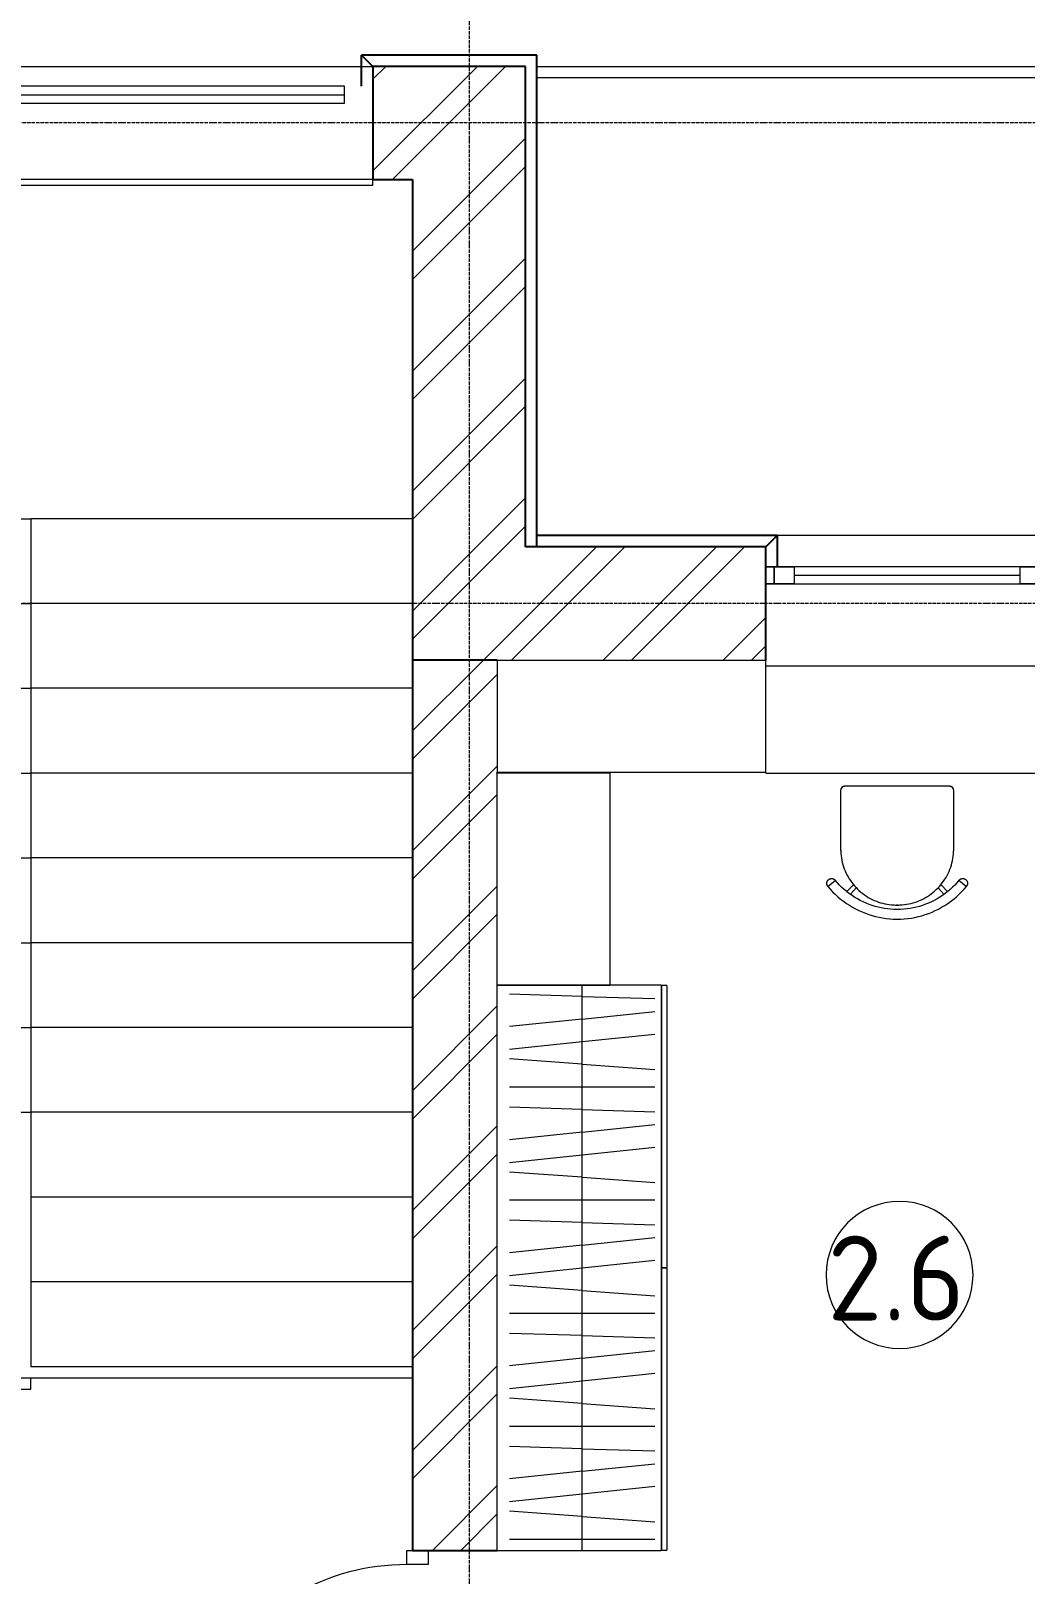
# Model space of a CAD drawing. Header units: millimetres. Extents: x -5016 to 62834, y -6019 to 88916.
# Drawn here: x 51050 to 54568, y 50366 to 55825 of the extents above; entities that cross this region are included whole.
import ezdxf

# ---------------------------------------------------------------- set-up
doc = ezdxf.new("R2010")
doc.units = ezdxf.units.MM
doc.linetypes.add('Осевая 12-2-2', pattern=[16, 12, -2, 0, -2])
for name, color, linetype, lineweight in [('A-AREA-IDEN', 8, 'Continuous', 13), ('A-DETL-GENF', 9, 'Continuous', 13), ('A-DOOR', 8, 'Continuous', 13), ('A-FLOR', 9, 'Continuous', 13), ('A-GLAZ', 8, 'Continuous', 13), ('A-GLAZ-CWMG', 8, 'Continuous', 13), ('A-WALL', 8, 'Continuous', 13), ('A-WALL-PATT', 8, 'Continuous', 13), ('I-FURN', 9, 'Continuous', 13), ('S-GRID', 8, 'Continuous', 13), ('S-STRS', 9, 'Continuous', 13), ('АР_подложка', 8, 'Continuous', 13)]:
    doc.layers.add(name, color=color, linetype=linetype, lineweight=lineweight)
doc.styles.add('GOST Common', font='GOST_Common.ttf', dxfattribs={"height": 300})
pattern_1 = [(45, (0, 0), (-212.132, 212.132), []), (45, (0, 100), (-212.132, 212.132), [])]

# ---------------------------------------------------------------- blocks, each defined once
blk = doc.blocks.new('INT 18 Шкаф - INT 18 Шкаф-1564803-Этаж 2 - Планировка')
at = {"layer": 'A-DETL-GENF'}
for p, q in [((-960, 307), (-960, -207)), ((-880, 50), (-861.2, 307)), ((-827, 307), (-800, 50)), ((-720, 50), (-747, 307)), ((-640, 50), (-632.1, 307)), ((-560, 307), (-560, -207)), ((-480, 50), (-461.2, 307)), ((-427, 307), (-400, 50)), ((-320, 50), (-347, 307)), ((-240, 50), (-232.1, 307)), ((-160, 307), (-160, -207)), ((-80, 50), (-61.2, 307)), ((-27, 307), (0, 50)), ((80, 50), (53, 307)), ((160, 50), (167.9, 307)), ((240, 307), (240, -207)), ((320, 50), (338.8, 307)), ((373, 307), (400, 50)), ((480, 50), (453, 307)), ((560, 50), (567.9, 307)), ((640, 307), (640, -207)), ((720, 50), (738.8, 307)), ((773, 307), (800, 50)), ((880, 50), (853, 307)), ((960, 50), (967.9, 307)), ((-1000, 50), (-600, 50)), ((-880, 50), (-898.8, -207)), ((-800, 50), (-773, -207)), ((-720, 50), (-693, -207)), ((-640, 50), (-647.9, -207)), ((-600, 50), (-200, 50)), ((-480, 50), (-498.8, -207)), ((-400, 50), (-373, -207)), ((-320, 50), (-293, -207)), ((-240, 50), (-247.9, -207)), ((-200, 50), (200, 50)), ((-80, 50), (-98.8, -207)), ((0, 50), (27, -207)), ((80, 50), (107, -207)), ((160, 50), (152.1, -207)), ((200, 50), (600, 50)), ((320, 50), (301.2, -207)), ((400, 50), (427, -207)), ((480, 50), (507, -207)), ((560, 50), (552.1, -207)), ((600, 50), (1000, 50)), ((720, 50), (701.2, -207)), ((800, 50), (827, -207)), ((880, 50), (907, -207)), ((960, 50), (952.1, -207))]:
    blk.add_line(p, q, dxfattribs=at)
at = {"layer": 'I-FURN'}
for p, q in [((-1000, 350), (1000, 350)), ((-1000, 350), (-1000, -230)), ((1000, -230), (1000, 350)), ((1000, -230), (-1000, -230)), ((-998.5, -232), (-0.8, -232)), ((-998.5, -232), (-998.5, -250)), ((-0.8, -250), (-998.5, -250)), ((-0.8, -250), (-0.8, -232)), ((0.8, -232), (998.5, -232)), ((0.8, -232), (0.8, -250)), ((998.5, -250), (0.8, -250)), ((998.5, -250), (998.5, -232))]:
    blk.add_line(p, q, dxfattribs=at)
blk = doc.blocks.new('INT 19 Дверь межкомнатная одностворчатая - 900 х 2370 _800_ Глухое П-НАР-1569046-Этаж 2 - Планировка')
at = {"layer": 'A-DOOR', "lineweight": 25}
blk.add_line((-400, 170), (292.8, 570), dxfattribs=at)
at = {"layer": 'A-DOOR'}
for p, q in [((-400, 170), (-450, 170)), ((-450, 170), (-450, 95)), ((-400, 95), (-400, 170)), ((400, 95), (400, 170)), ((400, 170), (450, 170)), ((450, 170), (450, 95)), ((-450, 95), (-400, 95)), ((450, 95), (400, 95))]:
    blk.add_line(p, q, dxfattribs=at)
blk.add_arc((-400, 170), 800, 360, 30, dxfattribs=at)
blk = doc.blocks.new('Прямоугольный импост - Прямоугольный импост чёрный-1565358-Этаж 2 - Планировка')
at = {"layer": 'A-GLAZ-CWMG'}
for p, q in [((-40, -20), (-40, 20)), ((-40, 20), (0, 20)), ((0, 20), (0, -20)), ((0, -20), (-40, -20))]:
    blk.add_line(p, q, dxfattribs=at)
blk = doc.blocks.new('INT 20 Окно Прямоугольник 1ст - Ок-лестница 2420мм-1568873-Этаж 2 - Планировка')
at = {"layer": 'A-GLAZ'}
for p, q in [((-1210, -200), (-1210, -220)), ((1210, -220), (1210, -200)), ((-1210, -220), (1210, -220))]:
    blk.add_line(p, q, dxfattribs=at)
blk = doc.blocks.new('INT 20 Откосы окон снаружи Прямоугольник - INT 20 Откосы окон снаружи Прямоугольник-1566588-Этаж 2 - Планировка')
at = {"layer": 'A-WALL', "lineweight": 25}
for p, q in [((-1186.7, 30), (-1186.7, -80)), ((1153.3, -80), (1153.3, 30))]:
    blk.add_line(p, q, dxfattribs=at)
blk = doc.blocks.new('INT 20 Стекло - Стекло-1566589-Этаж 2 - Планировка')
at = {"layer": 'A-GLAZ'}
for p, q in [((1820, 30), (-400, 30)), ((-400, 30), (-400, -30)), ((-400, 0), (1820, 0)), ((1820, -30), (1820, 30)), ((-400, -30), (1820, -30))]:
    blk.add_line(p, q, dxfattribs=at)
blk = doc.blocks.new('Прямоугольный импост - Прямоугольный импост чёрный-1565390-Этаж 2 - Планировка')
at = {"layer": 'A-GLAZ-CWMG'}
for p, q in [((15008.2, 20372.6), (21088.2, 20372.6)), ((21088.2, 20372.6), (21088.2, 20332.6)), ((21088.2, 20332.6), (15008.2, 20332.6))]:
    blk.add_line(p, q, dxfattribs=at)
blk = doc.blocks.new('INT 20 Окно Прямоугольник 1ст - INT 20 Окно Прямоугольник 1ст 1000-3000h остекление-V7-Этаж 2 - Планировка')
at = {"layer": 'A-GLAZ'}
for p, q in [((460, 240), (-460, 240)), ((-500, 130), (-400, 130)), ((-470, 130), (-500, 130)), ((-470, 70), (-470, 130)), ((-400, 130), (-470, 130)), ((-470, 130), (-470, 70)), ((400, 130), (500, 130)), ((470, 130), (400, 130)), ((500, 130), (470, 130)), ((470, 130), (470, 70)), ((470, 70), (470, 130)), ((-500, 70), (-470, 70)), ((-400, 70), (-500, 70)), ((-470, 70), (-400, 70)), ((500, 70), (400, 70)), ((400, 70), (470, 70)), ((470, 70), (500, 70)), ((500, -220), (500, -200)), ((-500, -220), (500, -220))]:
    blk.add_line(p, q, dxfattribs=at)
blk = doc.blocks.new('INT 20 Откосы окон снаружи Прямоугольник - INT 20 Откосы окон снаружи Прямоугольник-1566574-Этаж 2 - Планировка')
at = {"layer": 'A-WALL', "lineweight": 25}
for p, q in [((-476.7, 30), (-476.7, -80)), ((443.3, -80), (443.3, 30))]:
    blk.add_line(p, q, dxfattribs=at)
blk = doc.blocks.new('INT 20 Стекло - Стекло-1566582-Этаж 2 - Планировка')
at = {"layer": 'A-GLAZ'}
for p, q in [((400, 30), (-400, 30)), ((-400, 30), (-400, -30)), ((-400, 0), (400, 0)), ((400, -30), (400, 30)), ((-400, -30), (400, -30))]:
    blk.add_line(p, q, dxfattribs=at)
blk = doc.blocks.new('INT 18 Шкаф-ящики - INT 18 Шкаф-ящики-1565588-Этаж 2 - Планировка')
at = {"layer": 'I-FURN'}
for p, q in [((500.75, 320), (-500.75, 320)), ((-500.75, 320), (-500.75, 318)), ((500.75, 318), (500.75, 320))]:
    blk.add_line(p, q, dxfattribs=at)
blk = doc.blocks.new('INT Стул Delo Нра - INT Стул Delo Нра-V12-Этаж 2 - Планировка')
at = {"layer": 'I-FURN'}
for p, q in [((2, 195), (-2, 195)), ((-2, 195), (2, 195)), ((-218.7, 107.5), (-245, 129)), ((-178.4, 147.6), (-154, 122.9)), ((-143.3, 133.4), (-165.6, 156.1)), ((165.6, 156.1), (143.4, 133.5)), ((154.2, 123.1), (178.4, 147.6)), ((245, 129), (218.7, 107.5)), ((-200, -3), (-200, -210)), ((200, -210), (200, -3)), ((-185, -225), (185, -225))]:
    blk.add_line(p, q, dxfattribs=at)
at = {"layer": 'I-FURN', "flags": 128}
for points in [[(0, 245), (-12.7, 244.7), (-25.3, 244), (-37.9, 242.7), (-50.5, 241), (-62.9, 238.7), (-75.3, 235.9), (-87.5, 232.7), (-99.6, 228.9), (-111.6, 224.7), (-123.3, 220), (-134.9, 214.8), (-146.3, 209.2), (-157.4, 203.1), (-168.2, 196.6), (-178.8, 189.7), (-189.1, 182.3), (-199.2, 174.6), (-200, 173.9)], [(200, 173.9), (190, 181.7), (179.7, 189.1), (169.2, 196), (158.3, 202.6), (147.2, 208.7), (135.9, 214.4), (124.3, 219.6), (112.6, 224.3), (100.7, 228.6), (88.6, 232.4), (76.3, 235.7), (64, 238.5), (51.5, 240.8), (39, 242.6), (26.4, 243.9), (13.8, 244.7), (1.1, 245), (0, 245)], [(-200, 173.9), (-209.7, 165.7), (-219, 157.1), (-228, 148.2), (-236.6, 138.9), (-244.8, 129.2), (-245, 129)], [(-2, 195), (-9.9, 194.8), (-17.8, 194.4), (-25.7, 193.6), (-33.5, 192.5), (-41.3, 191.1), (-49.1, 189.3), (-56.7, 187.3), (-64.3, 184.9), (-71.8, 182.3), (-79.1, 179.4), (-86.3, 176.1), (-93.4, 172.6), (-100.4, 168.8), (-107.2, 164.8), (-113.8, 160.4), (-120.2, 155.8), (-126.5, 151), (-132.6, 145.9), (-138.4, 140.5), (-144, 134.9), (-149.4, 129.2), (-154.6, 123.2), (-159.5, 117), (-164.2, 110.6), (-168.6, 104), (-172.8, 97.2), (-176.6, 90.3), (-180.2, 83.3), (-183.5, 76.1), (-186.5, 68.7), (-189.3, 61.3), (-191.7, 53.8), (-193.8, 46.1), (-195.6, 38.4), (-197.1, 30.7), (-198.3, 22.8), (-199.2, 15), (-199.7, 7.1), (-200, -0.9), (-200, -3)], [(-178.5, 147.5), (-169.6, 154.5), (-160.4, 161.1), (-151, 167.3), (-141.3, 173.1), (-131.4, 178.6), (-121.3, 183.7), (-111, 188.3), (-100.5, 192.5), (-89.9, 196.3), (-79.1, 199.7), (-68.1, 202.7), (-57.1, 205.2), (-46, 207.2), (-34.8, 208.8), (-23.6, 210), (-12.3, 210.7), (-1, 211), (0, 211)], [(0, 211), (11.3, 210.8), (22.6, 210.1), (33.8, 209), (45, 207.4), (56.2, 205.4), (67.2, 202.9), (78.1, 200), (88.9, 196.6), (99.6, 192.9), (110.1, 188.7), (120.4, 184.1), (130.6, 179.1), (140.5, 173.6), (150.2, 167.8), (159.6, 161.6), (168.8, 155), (177.8, 148.1), (178.5, 147.5)], [(200, -3), (199.8, 4.9), (199.4, 12.8), (198.6, 20.7), (197.5, 28.5), (196.1, 36.3), (194.3, 44.1), (192.3, 51.7), (189.9, 59.3), (187.3, 66.8), (184.4, 74.1), (181.1, 81.3), (177.6, 88.4), (173.8, 95.4), (169.8, 102.2), (165.4, 108.8), (160.8, 115.2), (156, 121.5), (150.9, 127.6), (145.5, 133.4), (139.9, 139), (134.2, 144.4), (128.2, 149.6), (122, 154.5), (115.6, 159.2), (109, 163.6), (102.2, 167.8), (95.3, 171.6), (88.3, 175.2), (81.1, 178.5), (73.7, 181.5), (66.3, 184.3), (58.8, 186.7), (51.1, 188.8), (43.4, 190.6), (35.7, 192.1), (27.8, 193.3), (20, 194.2), (12.1, 194.7), (4.1, 195), (2, 195)], [(245, 129), (236.8, 138.6), (228.2, 147.9), (219.2, 156.9), (209.9, 165.5), (200.2, 173.7), (200, 173.9)], [(-218.7, 107.5), (-219.1, 106.9), (-219.6, 106.4), (-220.1, 106), (-220.6, 105.5), (-221.1, 105.1), (-221.6, 104.6), (-222.2, 104.2), (-222.8, 103.9), (-223.3, 103.5), (-223.9, 103.2), (-224.5, 102.9), (-225.2, 102.6), (-225.8, 102.3), (-226.4, 102.1), (-227.1, 101.9), (-227.7, 101.7), (-228.4, 101.6), (-229.1, 101.5), (-229.7, 101.4), (-230.4, 101.3), (-231.1, 101.2), (-231.8, 101.2), (-232.5, 101.2), (-233.1, 101.3), (-233.8, 101.3), (-234.5, 101.4), (-235.2, 101.6), (-235.8, 101.7), (-236.5, 101.9), (-237.1, 102.1), (-237.8, 102.3), (-238.4, 102.5), (-239, 102.8), (-239.6, 103.1), (-240.2, 103.4), (-240.8, 103.8), (-241.4, 104.2), (-241.9, 104.5), (-242.5, 105), (-243, 105.4), (-243.5, 105.9), (-244, 106.3), (-244.5, 106.8), (-244.9, 107.3), (-245.3, 107.9), (-245.7, 108.4), (-246.1, 109), (-246.5, 109.6), (-246.8, 110.1), (-247.1, 110.8), (-247.4, 111.4), (-247.7, 112), (-247.9, 112.6), (-248.1, 113.3), (-248.3, 113.9), (-248.5, 114.6), (-248.6, 115.3), (-248.7, 115.9), (-248.8, 116.6), (-248.8, 117.3), (-248.8, 118), (-248.8, 118.6), (-248.8, 119.3), (-248.8, 120), (-248.7, 120.7), (-248.6, 121.4), (-248.4, 122), (-248.3, 122.7), (-248.1, 123.3), (-247.8, 124), (-247.6, 124.6), (-247.3, 125.2), (-247, 125.8), (-246.7, 126.4), (-246.4, 127), (-246, 127.6), (-245.6, 128.2), (-245.2, 128.7), (-245, 129)], [(-218.7, 107.5), (-211.4, 116.1), (-203.7, 124.4), (-195.7, 132.3), (-187.4, 140), (-178.7, 147.3), (-178.5, 147.5)], [(178.5, 147.5), (187.2, 140.2), (195.5, 132.5), (203.5, 124.6), (211.2, 116.3), (218.5, 107.7), (218.7, 107.5)], [(245, 129), (245.4, 128.5), (245.8, 127.9), (246.2, 127.3), (246.5, 126.8), (246.9, 126.2), (247.2, 125.6), (247.5, 124.9), (247.7, 124.3), (248, 123.7), (248.2, 123), (248.3, 122.4), (248.5, 121.7), (248.6, 121), (248.7, 120.4), (248.8, 119.7), (248.8, 119), (248.8, 118.3), (248.8, 117.7), (248.8, 117), (248.7, 116.3), (248.6, 115.6), (248.5, 115), (248.4, 114.3), (248.2, 113.6), (248, 113), (247.8, 112.3), (247.6, 111.7), (247.3, 111.1), (247, 110.5), (246.7, 109.9), (246.3, 109.3), (245.9, 108.7), (245.6, 108.2), (245.1, 107.6), (244.7, 107.1), (244.2, 106.6), (243.8, 106.1), (243.3, 105.6), (242.8, 105.2), (242.2, 104.8), (241.7, 104.4), (241.1, 104), (240.5, 103.6), (240, 103.3), (239.4, 103), (238.7, 102.7), (238.1, 102.4), (237.5, 102.2), (236.8, 102), (236.2, 101.8), (235.5, 101.6), (234.8, 101.5), (234.2, 101.4), (233.5, 101.3), (232.8, 101.3), (232.1, 101.2), (231.5, 101.2), (230.8, 101.3), (230.1, 101.3), (229.4, 101.4), (228.8, 101.5), (228.1, 101.6), (227.4, 101.8), (226.8, 102), (226.1, 102.2), (225.5, 102.5), (224.9, 102.7), (224.3, 103), (223.7, 103.3), (223.1, 103.7), (222.5, 104), (221.9, 104.4), (221.4, 104.8), (220.9, 105.3), (220.4, 105.7), (219.9, 106.2), (219.4, 106.7), (218.9, 107.2), (218.7, 107.5)], [(-200, -210), (-200, -210.6), (-200, -211.2), (-199.9, -211.8), (-199.8, -212.4), (-199.7, -213), (-199.6, -213.6), (-199.4, -214.1), (-199.2, -214.7), (-199, -215.3), (-198.8, -215.8), (-198.6, -216.4), (-198.3, -216.9), (-198, -217.5), (-197.7, -218), (-197.4, -218.5), (-197, -219), (-196.7, -219.4), (-196.3, -219.9), (-195.9, -220.3), (-195.5, -220.8), (-195, -221.2), (-194.6, -221.6), (-194.1, -221.9), (-193.6, -222.3), (-193.1, -222.6), (-192.6, -222.9), (-192.1, -223.2), (-191.5, -223.5), (-191, -223.8), (-190.4, -224), (-189.9, -224.2), (-189.3, -224.4), (-188.7, -224.5), (-188.1, -224.7), (-187.5, -224.8), (-187, -224.9), (-186.4, -224.9), (-185.8, -225), (-185.2, -225), (-185, -225)], [(185, -225), (185.6, -225), (186.2, -225), (186.8, -224.9), (187.4, -224.8), (188, -224.7), (188.6, -224.6), (189.1, -224.4), (189.7, -224.2), (190.3, -224), (190.8, -223.8), (191.4, -223.6), (191.9, -223.3), (192.5, -223), (193, -222.7), (193.5, -222.4), (194, -222), (194.4, -221.7), (194.9, -221.3), (195.3, -220.9), (195.8, -220.5), (196.2, -220), (196.6, -219.6), (196.9, -219.1), (197.3, -218.6), (197.6, -218.1), (197.9, -217.6), (198.2, -217.1), (198.5, -216.5), (198.8, -216), (199, -215.4), (199.2, -214.9), (199.4, -214.3), (199.5, -213.7), (199.7, -213.1), (199.8, -212.5), (199.9, -212), (199.9, -211.4), (200, -210.8), (200, -210.2), (200, -210)]]:
    blk.add_lwpolyline(points, dxfattribs=at)
at = {"layer": 'I-FURN'}
for centre, radius, start, end in [((-2, -3), 198, 90, 92.1537), ((2, -3), 198, 87.8463, 90), ((-2, -3), 198, 135, 138.355), ((2, -3), 198, 45, 48.355), ((-2, -3), 198, 177.8463, 180), ((2, -3), 198, 0, 2.1537), ((-185, -210), 15, 180, 270), ((-185, -210), 15, 180, 270), ((-185, -210), 15, 210, 240), ((185, -210), 15, 270, 0), ((185, -210), 15, 270, 360), ((185, -210), 15, 300, 330)]:
    blk.add_arc(centre, radius, start, end, dxfattribs=at)
blk = doc.blocks.new('INT 18 Шкаф - INT 18 Шкаф-1566147-Этаж 2 - Планировка')
at = {"layer": 'I-FURN'}
for p, q in [((-475, 350), (475, 350)), ((-475, 350), (-475, -48)), ((475, -48), (475, 350)), ((475, -48), (-475, -48))]:
    blk.add_line(p, q, dxfattribs=at)
blk = doc.blocks.new('INT 18 Шкаф - INT 18 Шкаф-1566207-Этаж 2 - Планировка')
at = {"layer": 'I-FURN'}
for p, q in [((-375, 48), (-375, -350)), ((-375, 48), (375, 48)), ((375, -350), (375, 48)), ((375, -350), (-375, -350))]:
    blk.add_line(p, q, dxfattribs=at)
blk = doc.blocks.new('INT Марка помещения - Номер помещения _ Площадь _ Имя-1615504-Этаж 2 - Планировка')
at = {"layer": 'A-AREA-IDEN'}
for start, end in [(360, 180), (180, 360)]:
    blk.add_arc((0, 0), 2.6, start, end, dxfattribs=at)
blk = doc.blocks.new('АР_plan2')
at = {"layer": 'A-WALL-PATT', "lineweight": 9}
h = blk.add_hatch(dxfattribs=at)
h.set_pattern_fill('FP_1', color=256, style=0, pattern_type=2)
h.set_pattern_definition(pattern_1)
h.paths.add_polyline_path([(14568.2, 19972.6), (14968.2, 19972.6), (14968.2, 20372.6), (14428.2, 20372.6), (14428.2, 19972.6)])
h.paths.add_polyline_path([(12008.2, 19972.6), (12008.2, 20372.6), (11868.2, 20372.6), (11868.2, 19972.6)])
h = blk.add_hatch(dxfattribs=at)
h.set_pattern_fill('FP_1', color=256, style=0, pattern_type=2)
h.set_pattern_definition(pattern_1)
h.paths.add_polyline_path([(14568.2, 18672.6), (14968.2, 18672.6), (14968.2, 19972.6), (14568.2, 19972.6), (14568.2, 19160.9)])
h = blk.add_hatch(dxfattribs=at)
h.set_pattern_fill('FP_1', color=256, style=0, pattern_type=2)
h.set_pattern_definition(pattern_1)
h.paths.add_polyline_path([(21468.2, 18272.6), (21968.2, 18272.6), (21968.2, 18672.6), (21468.2, 18672.6)])
h.paths.add_polyline_path([(18096, 18272.6), (18468.2, 18272.6), (18468.2, 18672.6), (16818.2, 18672.6), (16818.2, 18272.6), (17373.9, 18272.6)])
h.paths.add_polyline_path([(15818.2, 18272.6), (15818.2, 18672.6), (14568.2, 18672.6), (14568.2, 18272.6), (15207.8, 18272.6)])
h = blk.add_hatch(dxfattribs=at)
h.set_pattern_fill('FP_1', color=256, style=0, pattern_type=2)
h.set_pattern_definition(pattern_1)
h.paths.add_polyline_path([(14568.2, 11122.6), (14868.2, 11122.6), (14868.2, 11822.6), (14568.2, 11822.6), (14568.2, 11204.9)])
h.paths.add_polyline_path([(14568.2, 12622.6), (14868.2, 12622.6), (14868.2, 14222.6), (14568.2, 14222.6), (14568.2, 12796.1)])
h.paths.add_polyline_path([(14868.2, 15122.6), (14868.2, 18272.6), (14568.2, 18272.6), (14568.2, 15122.6)])
at = {"layer": 'A-FLOR'}
for p, q in [((12008.2, 20372.6), (14428.2, 20372.6)), ((14568.2, 15732.6), (13218.2, 15732.6))]:
    blk.add_line(p, q, dxfattribs=at)
at = {"layer": 'A-WALL', "lineweight": 25}
for p, q in [((15008.2, 20412.6), (14388.2, 20412.6)), ((14388.2, 20412.6), (14428.2, 20372.6)), ((14428.2, 20372.6), (14428.2, 19972.6)), ((14968.2, 20372.6), (14428.2, 20372.6)), ((14968.2, 18672.6), (14968.2, 20372.6)), ((15008.2, 18672.6), (15008.2, 20412.6)), ((14428.2, 19972.6), (14568.2, 19972.6)), ((14568.2, 19972.6), (14568.2, 15122.6)), ((15818.2, 18672.6), (14968.2, 18672.6)), ((15858.2, 18712.6), (15008.2, 18712.6)), ((15818.2, 18672.6), (15858.2, 18712.6)), ((15818.2, 18272.6), (15818.2, 18672.6)), ((14868.2, 18272.6), (14568.2, 18272.6)), ((14868.2, 17872.6), (14868.2, 17874.6)), ((14568.2, 15122.6), (14868.2, 15122.6))]:
    blk.add_line(p, q, dxfattribs=at)
at = {"layer": 'A-WALL'}
blk.add_line((14428.2, 19972.6), (12008.2, 19972.6), dxfattribs=at)
at = {"layer": 'S-GRID', "color": 251, "linetype": 'Осевая 12-2-2', "true_color": 0x646464}
for p, q in [((14768.2, 22574.8), (14768.2, -1346.2)), ((23375.6, 20172.6), (-1176.1, 20172.6)), ((23375.6, 18472.6), (-1176.1, 18472.6))]:
    blk.add_line(p, q, dxfattribs=at)
at = {"layer": 'S-STRS'}
for p, q in [((11868.2, 18772.6), (13218.2, 18772.6)), ((14568.2, 18772.6), (13218.2, 18772.6)), ((13218.2, 18772.6), (13218.2, 18472.6)), ((11868.2, 18472.6), (13218.2, 18472.6)), ((13218.2, 18472.6), (13218.2, 18172.6)), ((14568.2, 18472.6), (13218.2, 18472.6)), ((11868.2, 18172.6), (13218.2, 18172.6)), ((13218.2, 18172.6), (13218.2, 17872.6)), ((14568.2, 18172.6), (13218.2, 18172.6)), ((11868.2, 17872.6), (13218.2, 17872.6)), ((13218.2, 17872.6), (13218.2, 17572.6)), ((14568.2, 17872.6), (13218.2, 17872.6)), ((11868.2, 17572.6), (13218.2, 17572.6)), ((13218.2, 17572.6), (13218.2, 17272.6)), ((14568.2, 17572.6), (13218.2, 17572.6)), ((11868.2, 17272.6), (13218.2, 17272.6)), ((13218.2, 17272.6), (13218.2, 16972.6)), ((14568.2, 17272.6), (13218.2, 17272.6)), ((11868.2, 16972.6), (13218.2, 16972.6)), ((13218.2, 16972.6), (13218.2, 16672.6)), ((14568.2, 16972.6), (13218.2, 16972.6)), ((11868.2, 16672.6), (13218.2, 16672.6)), ((13218.2, 16672.6), (13218.2, 16372.6)), ((14568.2, 16672.6), (13218.2, 16672.6)), ((13218.2, 16372.6), (13218.2, 16072.6)), ((14568.2, 16372.6), (13218.2, 16372.6)), ((13218.2, 16072.6), (13218.2, 15772.6)), ((14568.2, 16072.6), (13218.2, 16072.6)), ((14568.2, 15772.6), (13218.2, 15772.6))]:
    blk.add_line(p, q, dxfattribs=at)
at = {"layer": 'A-AREA-IDEN', "xscale": 99.99999999999993, "yscale": 99.99999999999993, "zscale": 99.99999999999993}
blk.add_blockref('INT Марка помещения - Номер помещения _ Площадь _ Имя-1615504-Этаж 2 - Планировка', (16291.3, 16097.4), dxfattribs=at)
at = {"layer": 'A-DOOR', "lineweight": 25, "rotation": 89.99999999999993}
blk.add_blockref('INT 19 Дверь межкомнатная одностворчатая - 900 х 2370 _800_ Глухое П-НАР-1569046-Этаж 2 - Планировка', (14718.2, 14672.6), dxfattribs=at)
at = {"layer": 'A-GLAZ'}
for name, p in [('INT 20 Стекло - Стекло-1566589-Этаж 2 - Планировка', (12508.2, 20272.6)), ('INT 20 Окно Прямоугольник 1ст - Ок-лестница 2420мм-1568873-Этаж 2 - Планировка', (13218.2, 20172.6)), ('INT 20 Окно Прямоугольник 1ст - INT 20 Окно Прямоугольник 1ст 1000-3000h остекление-V7-Этаж 2 - Планировка', (16318.2, 18472.6)), ('INT 20 Стекло - Стекло-1566582-Этаж 2 - Планировка', (16318.2, 18572.6))]:
    blk.add_blockref(name, p, dxfattribs=at)
at = {"layer": 'A-GLAZ-CWMG'}
blk.add_blockref('Прямоугольный импост - Прямоугольный импост чёрный-1565390-Этаж 2 - Планировка', (0, 0), dxfattribs=at)
at = {"layer": 'A-GLAZ-CWMG', "extrusion": (0, 0, -1), "rotation": 180}
blk.add_blockref('Прямоугольный импост - Прямоугольный импост чёрный-1565358-Этаж 2 - Планировка', (-13218.2, 15712.6), dxfattribs=at)
at = {"layer": 'A-WALL', "lineweight": 25}
for name, p in [('INT 20 Откосы окон снаружи Прямоугольник - INT 20 Откосы окон снаружи Прямоугольник-1566588-Этаж 2 - Планировка', (13234.9, 20382.6)), ('INT 20 Откосы окон снаружи Прямоугольник - INT 20 Откосы окон снаружи Прямоугольник-1566574-Этаж 2 - Планировка', (16334.9, 18682.6))]:
    blk.add_blockref(name, p, dxfattribs=at)
at = {"layer": 'I-FURN'}
blk.add_blockref('INT 18 Шкаф - INT 18 Шкаф-1566147-Этаж 2 - Планировка', (15343.2, 17922.6), dxfattribs=at)
for name, p, rotation in [('INT 18 Шкаф - INT 18 Шкаф-1566207-Этаж 2 - Планировка', (15218.2, 17497.6), 269.9999999999995), ('INT 18 Шкаф-ящики - INT 18 Шкаф-ящики-1565588-Этаж 2 - Планировка', (16318.9, 18192.6), 180), ('INT Стул Delo Нра - INT Стул Delo Нра-V12-Этаж 2 - Планировка', (16282.9, 17600.9), 180), ('INT 18 Шкаф - INT 18 Шкаф-1564803-Этаж 2 - Планировка', (15218.2, 16122.6), 89.99999999999977)]:
    blk.add_blockref(name, p, dxfattribs=dict(at, rotation=rotation))
at = {"layer": 'A-AREA-IDEN', "insert": (16035.9, 16236.1), "char_height": 300, "width": 625.316, "attachment_point": 1, "style": 'GOST Common'}
blk.add_mtext('2.6', dxfattribs=at)

msp = doc.modelspace()

# ---------------------------------------------------------------- block references
at = {"layer": 'АР_подложка'}
msp.add_blockref('АР_plan2', (37832, 35327), dxfattribs=at)

doc.saveas('drawing.dxf')
